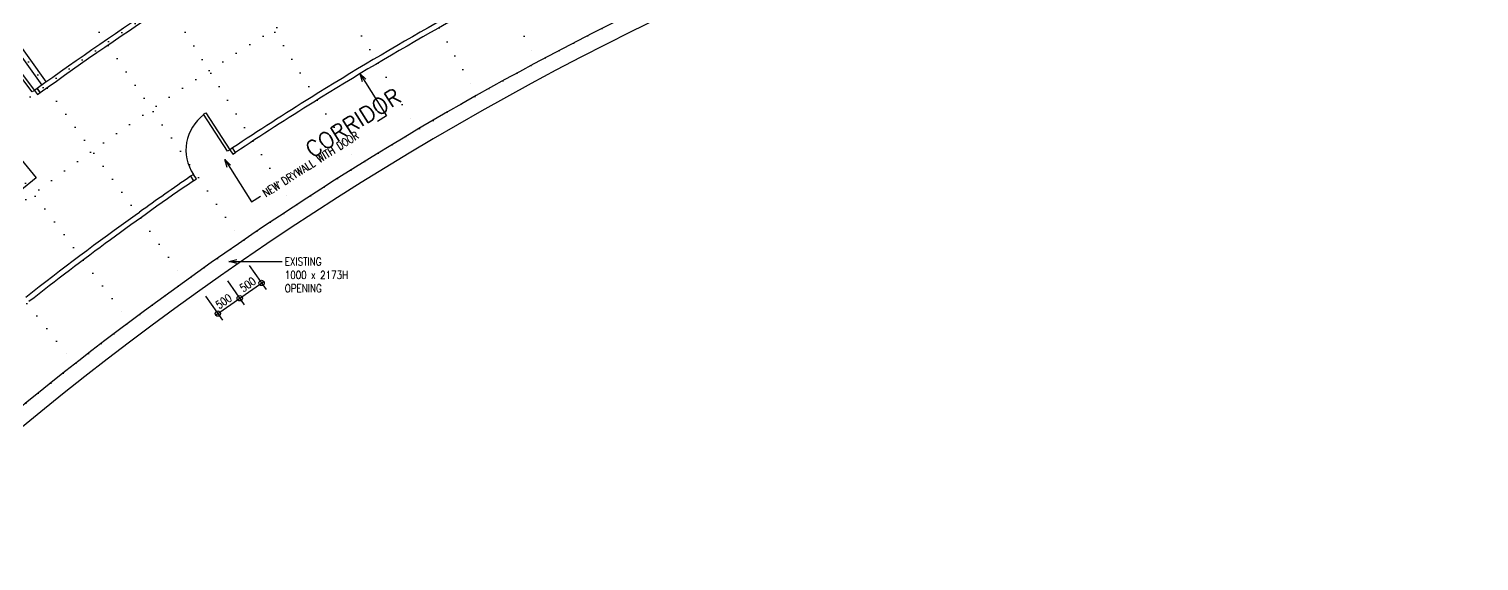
# Model space of a CAD drawing. Header units: millimetres. Extents: x -164841 to 156300, y -101000 to 60475.
# Drawn here: x -37562 to -10388, y -45416 to -35451 of the extents above; entities that cross this region are included whole.
import ezdxf

# ---------------------------------------------------------------- set-up
doc = ezdxf.new("R2010")
doc.units = ezdxf.units.MM
doc.header["$LTSCALE"] = 1200
for name, pattern in [('s1103a$0$DASHED', [0.75, 0.5, -0.25]), ('s1103a$0$DOT', [0.25, 0, -0.25]), ('s1103a$0$HIDDEN', [0.375, 0.25, -0.125])]:
    doc.linetypes.add(name, pattern=pattern)
for name, color, linetype in [('s1103a$0$12', 7, 'Continuous'), ('s1103a$0$17', 7, 'Continuous'), ('s1103a$0$4', 7, 'Continuous'), ('s1103a$0$41', 7, 'Continuous'), ('s1103a$0$51', 7, 'Continuous'), ('s1103a$0$9', 7, 'Continuous'), ('s1103a$0$EX-HID', 1, 's1103a$0$HIDDEN'), ('s1103a$0$PARAPET', 7, 'Continuous'), ('s1103a$0$SUB-TIT', 7, 'Continuous'), ('s1103a$0$TEXT', 6, 'Continuous')]:
    doc.layers.add(name, color=color, linetype=linetype)
doc.styles.add('s1103a$0$STANDARD', font='SIMPLEX')

# ---------------------------------------------------------------- blocks, each defined once
blk = doc.blocks.new('s1103a')
at = {"layer": 's1103a$0$12', "color": 10, "linetype": 'Continuous'}
for p, q in [((-33433, -39881), (-33117, -40331)), ((-34064, -40811), (-33162, -40180)), ((-33844, -40166), (-33527, -40618)), ((-34252, -40454), (-33937, -40905))]:
    blk.add_line(p, q, dxfattribs=at)
for centre in [(-33203, -40208), (-33613, -40495), (-34023, -40782)]:
    blk.add_circle(centre, 50, dxfattribs=at)
at = {"layer": 's1103a$0$17', "color": 3, "linetype": 'Continuous'}
for p, q in [((-39899, -32906), (-37322, -36503)), ((-39156, -33771), (-37241, -36445))]:
    blk.add_line(p, q, dxfattribs=at)
at = {"layer": 's1103a$0$17', "color": 3}
blk.add_lwpolyline([(-33799, -37713), (-33841, -37740), (-34290, -37048), (-34248, -37021)], close=True, dxfattribs=at)
at = {"layer": 's1103a$0$17', "color": 3, "linetype": 'Continuous'}
for radius, start, end in [(61005, 116.82812, 121.94087), (60905, 116.82804, 121.9466), (64005, 123.19809, 125.76556), (63905, 123.11048, 125.76556), (61005, 121.94087, 123.58561), (60905, 121.9466, 123.58561), (60905, 124.47708, 128.07797), (61005, 124.47716, 125.57792), (61005, 125.67194, 128.07805)]:
    blk.add_arc((0, -88500), radius, start, end, dxfattribs=at)
at = {"layer": 's1103a$0$17', "color": 3}
blk.add_arc((-33795, -37718), 825, 126.4655, 213.7711, dxfattribs=at)
at = {"layer": 's1103a$0$4', "color": 7, "linetype": 's1103a$0$DOT'}
for p, q in [((-31058, -27215), (-26876, -35466)), ((-32387, -27908), (-28027, -36065)), ((-33701, -28628), (-29164, -36689)), ((-34999, -29378), (-30287, -37338)), ((-36281, -30156), (-31396, -38011)), ((-37485, -30923), (-32601, -38778)), ((-38791, -31794), (-33569, -39428)), ((-40019, -32653), (-34631, -40172)), ((-41228, -33540), (-35677, -40939)), ((-42417, -34452), (-36706, -41729))]:
    blk.add_line(p, q, dxfattribs=at)
for radius, start, end in [(68705, 95.42872, 149.79976), (68455, 95.44861, 149.84944), (66955, 95.57106, 147.58281), (65455, 95.69914, 145.46672), (63955, 95.83327, 143.09848), (62455, 97.3049, 140.40123), (59455, 100.62449, 133.39457)]:
    blk.add_arc((0, -88500), radius, start, end, dxfattribs=at)
at = {"layer": 's1103a$0$41', "color": 3, "linetype": 'Continuous'}
for points in [[(-37461, -36600), (-37501, -36630), (-37996, -35969), (-37956, -35939)], [(-37401, -36679), (-37351, -36642), (-37411, -36562), (-37461, -36600)]]:
    blk.add_lwpolyline(points, close=True, dxfattribs=at)
at = {"layer": 's1103a$0$51', "color": 10, "linetype": 'Continuous'}
blk.add_line((-33819, -39808), (-32819, -39808), dxfattribs=at)
for points in [[(-31252, -36392), (-31365, -36286), (-31316, -36433)], [(-31365, -36286), (-30861, -37077), (-31030, -37184)], [(-33846, -38045), (-33895, -37898), (-33783, -38004)], [(-33895, -37898), (-33391, -38689), (-33223, -38581)], [(-33669, -39845), (-33819, -39808), (-33669, -39770)]]:
    blk.add_lwpolyline(points, dxfattribs=at)
at = {"layer": 's1103a$0$9', "color": 14, "linetype": 'Continuous'}
for radius, start, end in [(59155, 100.52253, 133.25432), (59456, 114.3266, 133.39438)]:
    blk.add_arc((0, -88500), radius, start, end, dxfattribs=at)
at = {"layer": 's1103a$0$EX-HID', "color": 3}
for p, q in [((-37411, -36562), (-37350, -36646)), ((-34533, -38210), (-34479, -38294))]:
    blk.add_line(p, q, dxfattribs=at)
for points in [[(-33745, -37797), (-33692, -37763), (-33747, -37679), (-33799, -37713)], [(-34479, -38294), (-34426, -38260), (-34481, -38176), (-34533, -38210)]]:
    blk.add_lwpolyline(points, close=True, dxfattribs=at)
at = {"layer": 's1103a$0$PARAPET', "color": 3, "linetype": 's1103a$0$DASHED'}
blk.add_line((-35575, -38941), (-35493, -38883), dxfattribs=at)
at = {"layer": 's1103a$0$SUB-TIT', "color": 2, "invisible_edges": 15}
for points in [[(-27364, -35757), (-19269, -35463), (-18620, -35838)], [(-27364, -35757), (-27056, -35520), (-19269, -35463)], [(-27364, -35757), (-27226, -35618), (-27056, -35520)], [(-27056, -35520), (-26867, -35470), (-19269, -35463)], [(-19269, -35463), (-18894, -35564), (-18620, -35838)], [(-19269, -35463), (-19075, -35489), (-18894, -35564)], [(-18894, -35564), (-18739, -35683), (-18620, -35838)], [(-27494, -60407), (-27513, -36115), (-27364, -35757)], [(-27513, -36115), (-27462, -35926), (-27364, -35757)], [(-26963, -60938), (-27494, -60407), (-27364, -35757)], [(-26963, -60938), (-27364, -35757), (-18620, -35838)], [(-18620, -35838), (-18813, -60808), (-26963, -60938)], [(-18620, -35838), (-18519, -36213), (-18813, -60808)], [(-18620, -35838), (-18545, -36019), (-18519, -36213)], [(-27494, -60407), (-27519, -60213), (-27513, -36115)], [(-18519, -36213), (-18576, -60500), (-18813, -60808)], [(-18519, -36213), (-18526, -60311), (-18576, -60500)]]:
    blk.add_3dface(points, dxfattribs=at)
at = {"layer": 's1103a$0$TEXT', "color": 1}
blk.add_lwpolyline([(-38382, -37704), (-38073, -37450), (-37425, -38236), (-37735, -38491)], close=True, dxfattribs=at)
at = {"layer": 's1103a$0$12', "color": 10, "linetype": 'Continuous', "style": 's1103a$0$STANDARD', "width": 0.8}
for p in [(-33546, -40387), (-33997, -40703)]:
    blk.add_text('500', height=150, rotation=34.9981, dxfattribs=at).set_placement(p)
at = {"layer": 's1103a$0$51', "color": 10, "linetype": 'Continuous', "style": 's1103a$0$STANDARD', "width": 0.8}
blk.add_text('NEW DRYWALL WITH DOOR', height=150, rotation=32.5005, dxfattribs=at).set_placement((-33122, -38606))
for s, p in [('EXISTING', (-32769, -39883)), ('1000 x 2173H', (-32769, -40133)), ('OPENING', (-32769, -40383))]:
    blk.add_text(s, height=150, dxfattribs=at).set_placement(p)
at = {"layer": 's1103a$0$TEXT', "style": 's1103a$0$STANDARD'}
blk.add_text('CORRIDOR', height=300, rotation=32.4724, dxfattribs=at).set_placement((-32257, -37878))

msp = doc.modelspace()

# ---------------------------------------------------------------- block references
msp.add_blockref('s1103a', (0, 0))

doc.saveas('drawing.dxf')
